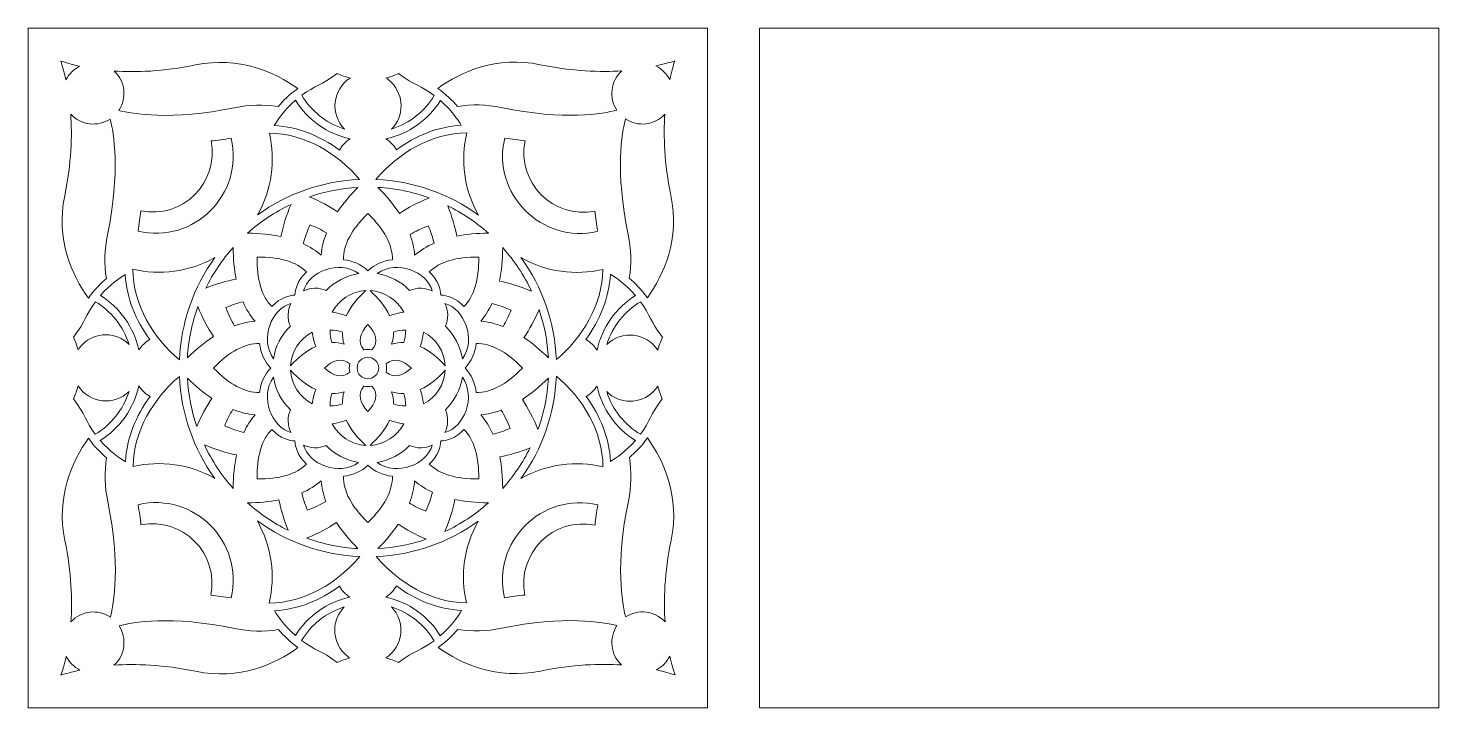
# Model space of a CAD drawing. Header units: inches. Extents: x 51 to 4638, y 0 to 864.
# Drawn here: x 2844 to 4638, y 0 to 864 of the extents above; entities that cross this region are included whole.
import ezdxf

# ---------------------------------------------------------------- set-up
doc = ezdxf.new("R2010")
doc.units = ezdxf.units.IN
doc.header["$MEASUREMENT"] = 0
doc.layers.add('_U+0421_U+043B_U+043E_U+0439 1', color=7, linetype='Continuous')

msp = doc.modelspace()

# ---------------------------------------------------------------- linework, layer by layer
at = {"layer": '_U+0421_U+043B_U+043E_U+0439 1', "color": 1, "lineweight": 9, "true_color": 0xff0000}
for points in [[(2843.7, 863.9), (2843.7, 0), (3707.7, 0), (3707.7, 864), (2843.7, 863.9)], [(4637.5, 0), (3773.6, 0), (3773.6, 864), (4637.5, 864), (4637.5, 0)]]:
    msp.add_lwpolyline(points, dxfattribs=at)
for points, knots in [([(3056.3, 817.3), (3112.1, 828.8), (3157, 808.4), (3186.4, 787.4), (3176, 779.9), (3167.8, 771.8), (3161.5, 764.4), (3143.3, 767.2), (3124.7, 766.8), (3106.1, 762.9), (3025.6, 746.2), (2975.9, 755.2), (2959, 759.5), (2969.3, 775), (2967.4, 796.3), (2953.1, 809.6), (2980.2, 807.8), (3015.2, 808.8), (3056.3, 817.3)], [0, 0, 0, 0, 1, 1, 1, 2, 2, 2, 3, 3, 3, 4, 4, 4, 5, 5, 5, 6, 6, 6, 6]), ([(3494.8, 817.6), (3536.2, 809), (3571.5, 808), (3598.6, 809.9), (3584.1, 796.7), (3582.1, 775.3), (3592.2, 759.8), (3575.4, 755.4), (3526, 746.4), (3445.1, 763.1), (3426.5, 767), (3407.8, 767.5), (3389.5, 764.6), (3383.2, 772), (3375, 780.1), (3364.6, 787.5), (3394, 808.6), (3439, 829.1), (3494.8, 817.6)], [0, 0, 0, 0, 1, 1, 1, 2, 2, 2, 3, 3, 3, 4, 4, 4, 5, 5, 5, 6, 6, 6, 6]), ([(2891.7, 798.3), (2889.5, 808.5), (2887.1, 816.5), (2885.1, 822.3), (2890.9, 820.4), (2898.9, 818), (2909, 815.7), (2901.6, 812), (2895.5, 805.9), (2891.7, 798.3)], [0, 0, 0, 0, 1, 1, 1, 2, 2, 2, 3, 3, 3, 3]), ([(3642, 816), (3652.2, 818.2), (3660.2, 820.6), (3666, 822.6), (3664.1, 816.8), (3661.7, 808.8), (3659.5, 798.8), (3655.7, 806.1), (3649.6, 812.2), (3642, 816)], [0, 0, 0, 0, 1, 1, 1, 2, 2, 2, 3, 3, 3, 3]), ([(3245.9, 735.7), (3222.4, 743.1), (3203.4, 758.9), (3191.5, 778.7), (3208.9, 791.5), (3215.9, 790.8), (3236.6, 806.5), (3241.9, 804), (3247.5, 802.1), (3253.1, 800.7), (3230.5, 786.1), (3227.3, 754.5), (3245.9, 735.7)], [0, 0, 0, 0, 1, 1, 1, 2, 2, 2, 3, 3, 3, 4, 4, 4, 4]), ([(3314.8, 806.4), (3335.7, 790.6), (3342.4, 791.5), (3360, 778.4), (3348.1, 758.7), (3329.1, 743.1), (3305.7, 735.7), (3322, 752.1), (3321.9, 778.7), (3305.6, 795), (3305.6, 795), (3305.6, 795), (3305.6, 795), (3303.4, 797.2), (3301.1, 799.1), (3298.6, 800.7), (3304.1, 802.1), (3309.5, 804), (3314.8, 806.4)], [0, 0, 0, 0, 1, 1, 1, 2, 2, 2, 3, 3, 3, 4, 4, 4, 5, 5, 5, 6, 6, 6, 6]), ([(3253.1, 723.4), (3247.4, 719.8), (3242.7, 714.8), (3239.4, 709.1), (3214.9, 727.1), (3187, 738.6), (3156.6, 740.3), (3160.9, 747.6), (3169.6, 760.3), (3183.6, 772.4), (3199.1, 747.3), (3224.1, 729.6), (3253.1, 723.4)], [0, 0, 0, 0, 1, 1, 1, 2, 2, 2, 3, 3, 3, 4, 4, 4, 4]), ([(3367.9, 772.1), (3381.5, 760.2), (3390.1, 747.8), (3394.4, 740.6), (3364.1, 738.8), (3336.3, 727.3), (3312, 709.5), (3308.8, 715), (3304.2, 719.8), (3298.6, 723.4), (3327.6, 729.6), (3352.4, 747.3), (3367.9, 772.1)], [0, 0, 0, 0, 1, 1, 1, 2, 2, 2, 3, 3, 3, 4, 4, 4, 4]), ([(2944.6, 601.4), (2940.7, 582.8), (2940.2, 564.1), (2943.1, 545.8), (2935.7, 539.5), (2927.6, 531.3), (2920.2, 520.9), (2899.1, 550.3), (2878.6, 595.3), (2890.1, 651.1), (2898.7, 692.5), (2899.7, 727.8), (2897.8, 754.9), (2911, 740.5), (2932.3, 738.3), (2948, 748.5), (2952.3, 731.7), (2961.3, 682.3), (2944.6, 601.4)], [0, 0, 0, 0, 1, 1, 1, 2, 2, 2, 3, 3, 3, 4, 4, 4, 5, 5, 5, 6, 6, 6, 6]), ([(3653.3, 754.6), (3651.5, 727.5), (3652.5, 692.5), (3661, 651.4), (3672.6, 595.7), (3652.1, 550.7), (3631.1, 521.3), (3623.6, 531.7), (3615.5, 539.9), (3608.1, 546.2), (3611, 564.4), (3610.5, 583.1), (3606.6, 601.7), (3589.9, 682.2), (3598.9, 731.8), (3603.2, 748.7), (3618.7, 738.4), (3640, 740.3), (3653.3, 754.6)], [0, 0, 0, 0, 1, 1, 1, 2, 2, 2, 3, 3, 3, 4, 4, 4, 5, 5, 5, 6, 6, 6, 6]), ([(3076.2, 720.7), (3084.3, 721.5), (3092.9, 722.7), (3101.9, 724.2), (3118.5, 653.2), (3054.5, 589.2), (2983.4, 606), (2984.9, 615.1), (2986, 623.7), (2986.9, 631.8), (3039.9, 621), (3086.7, 667.7), (3076.2, 720.7)], [0, 0, 0, 0, 1, 1, 1, 2, 2, 2, 3, 3, 3, 4, 4, 4, 4]), ([(3150.4, 730.7), (3195.6, 730.2), (3236.6, 705), (3265.1, 671.7), (3217.9, 669.7), (3173.1, 654), (3135.3, 626.6), (3153.7, 658.9), (3158.4, 696.1), (3150.4, 730.7)], [0, 0, 0, 0, 1, 1, 1, 2, 2, 2, 3, 3, 3, 3]), ([(3416.3, 626.5), (3378.3, 654), (3333.3, 669.7), (3285.9, 671.7), (3314.5, 705.3), (3355.8, 730.6), (3401.4, 730.9), (3393.3, 696.7), (3397.6, 659.3), (3416.3, 626.5)], [0, 0, 0, 0, 1, 1, 1, 2, 2, 2, 3, 3, 3, 3]), ([(3564.4, 631.5), (3565.2, 623.4), (3566.4, 614.8), (3567.9, 605.8), (3496.9, 589.2), (3432.9, 653.1), (3449.7, 724.3), (3458.8, 722.8), (3467.4, 721.7), (3475.5, 720.9), (3464.7, 667.8), (3511.4, 621), (3564.4, 631.5)], [0, 0, 0, 0, 1, 1, 1, 2, 2, 2, 3, 3, 3, 4, 4, 4, 4]), ([(3237.1, 630.5), (3226.8, 637.5), (3214.9, 643.9), (3201.5, 649.6), (3221, 656.3), (3241.6, 660.4), (3263, 661.6), (3252.6, 651.2), (3244, 640.8), (3237.1, 630.5)], [0, 0, 0, 0, 1, 1, 1, 2, 2, 2, 3, 3, 3, 3]), ([(3315.7, 628.4), (3308.6, 639.4), (3299.5, 650.5), (3288.5, 661.6), (3311.2, 660.3), (3333.1, 655.7), (3353.7, 648.3), (3339.3, 642.4), (3326.6, 635.8), (3315.7, 628.4)], [0, 0, 0, 0, 1, 1, 1, 2, 2, 2, 3, 3, 3, 3]), ([(3177.9, 640), (3171.9, 625.7), (3167.6, 612), (3165.1, 599.2), (3152.3, 601.9), (3138.1, 603.3), (3122.6, 603.4), (3139, 618.1), (3157.7, 630.5), (3177.9, 640)], [0, 0, 0, 0, 1, 1, 1, 2, 2, 2, 3, 3, 3, 3]), ([(3275.7, 628.5), (3296.7, 608.2), (3307.1, 588.4), (3306.9, 569.7), (3294.9, 568.5), (3284.1, 563.4), (3275.7, 555.5), (3267.3, 563.4), (3256.5, 568.5), (3244.5, 569.7), (3244.3, 588.4), (3254.8, 608.2), (3275.7, 628.5)], [0, 0, 0, 0, 1, 1, 1, 2, 2, 2, 3, 3, 3, 4, 4, 4, 4]), ([(3388.8, 599.7), (3386.4, 611.8), (3382.6, 624.8), (3377.2, 638.3), (3396, 629), (3413.4, 617.2), (3428.9, 603.4), (3414.3, 603.3), (3400.9, 602.1), (3388.8, 599.7)], [0, 0, 0, 0, 1, 1, 1, 2, 2, 2, 3, 3, 3, 3]), ([(3202.1, 614.1), (3209.8, 611), (3216.8, 607.6), (3222.9, 603.8), (3219.2, 594.3), (3217, 584.9), (3216.3, 575.5), (3209.7, 581.1), (3202.2, 585.9), (3193.7, 589.8), (3195.5, 597.5), (3198.3, 605.6), (3202.1, 614.1)], [0, 0, 0, 0, 1, 1, 1, 2, 2, 2, 3, 3, 3, 4, 4, 4, 4]), ([(3335.1, 575.5), (3334.5, 584.1), (3332.5, 592.8), (3329.3, 601.6), (3336, 605.7), (3343.8, 609.5), (3352.5, 612.8), (3355.7, 605.2), (3358.2, 597.8), (3359.9, 590.8), (3350.6, 586.7), (3342.3, 581.6), (3335.1, 575.5)], [0, 0, 0, 0, 1, 1, 1, 2, 2, 2, 3, 3, 3, 4, 4, 4, 4]), ([(3069.4, 533.5), (3078.7, 552.3), (3090.5, 569.7), (3104.4, 585.1), (3104.4, 570.6), (3105.7, 557.2), (3108, 545.1), (3095.9, 542.7), (3082.9, 538.9), (3069.4, 533.5)], [0, 0, 0, 0, 1, 1, 1, 2, 2, 2, 3, 3, 3, 3]), ([(3447.1, 585.1), (3461.8, 568.7), (3474.2, 550.1), (3483.8, 529.8), (3469.4, 535.8), (3455.7, 540.1), (3442.9, 542.6), (3445.6, 555.4), (3447, 569.6), (3447.1, 585.1)], [0, 0, 0, 0, 1, 1, 1, 2, 2, 2, 3, 3, 3, 3]), ([(3081.2, 572.6), (3053.7, 534.6), (3038, 489.6), (3036, 442.2), (3002.4, 470.8), (2977.1, 512.1), (2976.8, 557.7), (3011, 549.6), (3048.4, 553.9), (3081.2, 572.6)], [0, 0, 0, 0, 1, 1, 1, 2, 2, 2, 3, 3, 3, 3]), ([(3197.7, 554.1), (3186, 543.6), (3183.4, 531.7), (3182.9, 524.8), (3176, 524.4), (3164.1, 521.7), (3153.6, 510), (3140.7, 523.2), (3134.3, 544.3), (3134.8, 572.9), (3163.4, 573.4), (3184.5, 567.1), (3197.7, 554.1)], [0, 0, 0, 0, 1, 1, 1, 2, 2, 2, 3, 3, 3, 4, 4, 4, 4]), ([(3264, 552.2), (3248.2, 549.6), (3233.7, 541.9), (3222.7, 530.7), (3213.4, 534.6), (3202.9, 534.4), (3193.8, 530), (3200.5, 554.4), (3238.6, 570.1), (3264, 552.2)], [0, 0, 0, 0, 1, 1, 1, 2, 2, 2, 3, 3, 3, 3]), ([(3328.8, 530.6), (3317.8, 541.9), (3303.3, 549.6), (3287.5, 552.2), (3313.1, 570), (3351, 554.3), (3357.6, 529.9), (3348.8, 534.2), (3338.3, 534.7), (3328.8, 530.6)], [0, 0, 0, 0, 1, 1, 1, 2, 2, 2, 3, 3, 3, 3]), ([(3397.8, 510), (3387.3, 521.7), (3375.4, 524.4), (3368.5, 524.8), (3368.1, 531.7), (3365.4, 543.6), (3353.8, 554.1), (3366.9, 567.1), (3388, 573.4), (3416.6, 572.9), (3417.1, 544.3), (3410.8, 523.2), (3397.8, 510)], [0, 0, 0, 0, 1, 1, 1, 2, 2, 2, 3, 3, 3, 4, 4, 4, 4]), ([(3470.3, 572.4), (3502.6, 554), (3539.8, 549.3), (3574.4, 557.3), (3573.9, 512.1), (3548.7, 471.1), (3515.4, 442.6), (3513.4, 489.8), (3497.7, 534.6), (3470.3, 572.4)], [0, 0, 0, 0, 1, 1, 1, 2, 2, 2, 3, 3, 3, 3]), ([(2998.2, 468.3), (2992.7, 465.1), (2987.9, 460.5), (2984.3, 454.9), (2978.1, 483.8), (2960.4, 508.7), (2935.6, 524.2), (2947.5, 537.8), (2959.9, 546.4), (2967.1, 550.7), (2968.9, 520.4), (2980.4, 492.5), (2998.2, 468.3)], [0, 0, 0, 0, 1, 1, 1, 2, 2, 2, 3, 3, 3, 4, 4, 4, 4]), ([(3567.1, 454.6), (3563.5, 460.3), (3558.6, 465), (3552.8, 468.3), (3570.9, 492.9), (3582.3, 520.9), (3584.1, 551.1), (3591.3, 546.8), (3604, 538.1), (3616.1, 524.1), (3591.1, 508.6), (3573.3, 483.6), (3567.1, 454.6)], [0, 0, 0, 0, 1, 1, 1, 2, 2, 2, 3, 3, 3, 4, 4, 4, 4]), ([(3248.2, 498.4), (3242.8, 500.5), (3236.7, 501.9), (3230.1, 502.8), (3238.4, 518.8), (3254.8, 529.4), (3272.9, 530.4), (3263.1, 521.3), (3253.8, 510.8), (3248.2, 498.4)], [0, 0, 0, 0, 1, 1, 1, 2, 2, 2, 3, 3, 3, 3]), ([(3303.2, 498.4), (3297.7, 510.7), (3288.4, 521.3), (3278.5, 530.4), (3296.7, 529.4), (3313, 518.8), (3321.3, 502.8), (3314.7, 501.9), (3308.7, 500.5), (3303.2, 498.4)], [0, 0, 0, 0, 1, 1, 1, 2, 2, 2, 3, 3, 3, 3]), ([(2972, 462), (2955.6, 478.3), (2929, 478.2), (2912.7, 461.9), (2912.7, 461.9), (2912.7, 461.9), (2912.7, 461.9), (2910.5, 459.7), (2908.6, 457.4), (2907.1, 454.9), (2905.7, 460.4), (2903.8, 465.8), (2901.3, 471), (2917.1, 492), (2916.2, 498.7), (2929.3, 516.3), (2949, 504.4), (2964.6, 485.4), (2972, 462)], [0, 0, 0, 0, 1, 1, 1, 2, 2, 2, 3, 3, 3, 4, 4, 4, 5, 5, 5, 6, 6, 6, 6]), ([(3046.1, 444.8), (3047.4, 467.5), (3052, 489.4), (3059.4, 510), (3065.3, 495.6), (3072, 482.9), (3079.3, 472), (3068.3, 464.8), (3057.2, 455.8), (3046.1, 444.8)], [0, 0, 0, 0, 1, 1, 1, 2, 2, 2, 3, 3, 3, 3]), ([(3132.2, 491.4), (3123.6, 490.8), (3114.9, 488.8), (3106.1, 485.6), (3102, 492.3), (3098.2, 500.1), (3094.9, 508.8), (3102.6, 512), (3109.9, 514.5), (3116.9, 516.2), (3121, 506.8), (3126.1, 498.6), (3132.2, 491.4)], [0, 0, 0, 0, 1, 1, 1, 2, 2, 2, 3, 3, 3, 4, 4, 4, 4]), ([(3177.1, 485.1), (3165.8, 474.1), (3158.1, 459.6), (3155.5, 443.8), (3137.7, 469.4), (3153.4, 507.3), (3177.8, 513.9), (3173.5, 505.1), (3173, 494.6), (3177.1, 485.1)], [0, 0, 0, 0, 1, 1, 1, 2, 2, 2, 3, 3, 3, 3]), ([(3373.7, 513.9), (3398.1, 507.2), (3413.8, 469.1), (3395.9, 443.7), (3393.3, 459.5), (3385.6, 474), (3374.4, 485), (3378.3, 494.3), (3378.1, 504.8), (3373.7, 513.9)], [0, 0, 0, 0, 1, 1, 1, 2, 2, 2, 3, 3, 3, 3]), ([(3457.9, 505.6), (3454.7, 497.9), (3451.3, 490.9), (3447.5, 484.8), (3438, 488.5), (3428.6, 490.7), (3419.2, 491.4), (3424.8, 498), (3429.6, 505.6), (3433.6, 514), (3441.2, 512.2), (3449.3, 509.4), (3457.9, 505.6)], [0, 0, 0, 0, 1, 1, 1, 2, 2, 2, 3, 3, 3, 4, 4, 4, 4]), ([(3474.2, 470.6), (3481.2, 480.9), (3487.6, 492.8), (3493.4, 506.2), (3500, 486.8), (3504.1, 466.1), (3505.3, 444.8), (3494.9, 455.1), (3484.5, 463.7), (3474.2, 470.6)], [0, 0, 0, 0, 1, 1, 1, 2, 2, 2, 3, 3, 3, 3]), ([(3644.4, 454.6), (3629.8, 477.2), (3598.2, 480.4), (3579.4, 461.8), (3586.9, 485.3), (3602.6, 504.3), (3622.4, 516.2), (3635.3, 498.7), (3634.4, 491.9), (3650.2, 471.1), (3647.7, 465.8), (3645.8, 460.2), (3644.4, 454.6)], [0, 0, 0, 0, 1, 1, 1, 2, 2, 2, 3, 3, 3, 4, 4, 4, 4]), ([(3275.7, 487.2), (3285.3, 477.2), (3290, 465), (3280.8, 455.1), (3277.5, 455.8), (3274, 455.9), (3270.6, 455.1), (3261.5, 465), (3266.1, 477.1), (3275.7, 487.2)], [0, 0, 0, 0, 1, 1, 1, 2, 2, 2, 3, 3, 3, 3]), ([(3204.9, 477.6), (3205.8, 471), (3207.2, 465), (3209.3, 459.5), (3197, 453.9), (3186.4, 444.7), (3177.3, 434.8), (3178.3, 452.9), (3189, 469.3), (3204.9, 477.6)], [0, 0, 0, 0, 1, 1, 1, 2, 2, 2, 3, 3, 3, 3]), ([(3243.2, 477.7), (3243.1, 472.4), (3243.8, 467.3), (3245.5, 462.2), (3240.4, 463.9), (3235.3, 464.6), (3230, 464.5), (3228.5, 468.9), (3227.6, 474.1), (3227.5, 480.2), (3233.6, 480.1), (3238.8, 479.2), (3243.2, 477.7)], [0, 0, 0, 0, 1, 1, 1, 2, 2, 2, 3, 3, 3, 4, 4, 4, 4]), ([(3321.4, 464.5), (3316.2, 464.6), (3311.1, 463.9), (3305.9, 462.2), (3307.6, 467.3), (3308.4, 472.4), (3308.2, 477.7), (3312.6, 479.2), (3317.8, 480.1), (3323.9, 480.2), (3323.8, 474.1), (3322.9, 468.9), (3321.4, 464.5)], [0, 0, 0, 0, 1, 1, 1, 2, 2, 2, 3, 3, 3, 4, 4, 4, 4]), ([(3374.1, 434.8), (3365, 444.7), (3354.5, 453.9), (3342.2, 459.5), (3344.2, 465), (3345.6, 471), (3346.5, 477.6), (3362.5, 469.3), (3373.1, 452.9), (3374.1, 434.8)], [0, 0, 0, 0, 1, 1, 1, 2, 2, 2, 3, 3, 3, 3]), ([(3138, 400.8), (3119.3, 400.6), (3099.5, 411.1), (3079.3, 432), (3099.5, 452.9), (3119.3, 463.4), (3138, 463.2), (3139.2, 451.2), (3144.3, 440.4), (3152.3, 432), (3144.3, 423.7), (3139.2, 412.9), (3138, 400.8)], [0, 0, 0, 0, 1, 1, 1, 2, 2, 2, 3, 3, 3, 4, 4, 4, 4]), ([(3399.2, 432), (3407.1, 440.3), (3412.2, 451.1), (3413.4, 463.2), (3432.2, 463.4), (3451.9, 452.9), (3472.2, 432), (3451.9, 411.1), (3432.2, 400.6), (3413.4, 400.8), (3412.2, 412.8), (3407.1, 423.6), (3399.2, 432)], [0, 0, 0, 0, 1, 1, 1, 2, 2, 2, 3, 3, 3, 4, 4, 4, 4]), ([(3252.6, 426.9), (3242.7, 417.7), (3230.6, 422.4), (3220.5, 432), (3230.5, 441.5), (3242.7, 446.3), (3252.6, 437.1), (3251.9, 433.7), (3251.9, 430.3), (3252.6, 426.9)], [0, 0, 0, 0, 1, 1, 1, 2, 2, 2, 3, 3, 3, 3]), ([(3275.7, 418.3), (3268.2, 418.3), (3262, 424.5), (3262, 432), (3262, 439.5), (3268.2, 445.7), (3275.7, 445.7), (3283.2, 445.7), (3289.4, 439.5), (3289.4, 432), (3289.4, 424.5), (3283.2, 418.3), (3275.7, 418.3)], [0, 0, 0, 0, 1, 1, 1, 2, 2, 2, 3, 3, 3, 4, 4, 4, 4]), ([(3298.8, 437.1), (3308.7, 446.2), (3320.8, 441.6), (3331, 432), (3320.8, 422.4), (3308.6, 417.8), (3298.8, 426.9), (3299.6, 430.3), (3299.6, 433.7), (3298.8, 437.1)], [0, 0, 0, 0, 1, 1, 1, 2, 2, 2, 3, 3, 3, 3]), ([(3081.1, 291.6), (3048.8, 310), (3011.6, 314.7), (2977.1, 306.7), (2977.6, 351.9), (3002.7, 392.9), (3036, 421.4), (3038.1, 374.2), (3053.7, 329.4), (3081.1, 291.6)], [0, 0, 0, 0, 1, 1, 1, 2, 2, 2, 3, 3, 3, 3]), ([(3046.1, 419.2), (3056.5, 408.9), (3066.9, 400.3), (3077.2, 393.4), (3070.2, 383.1), (3063.8, 371.2), (3058.1, 357.8), (3051.4, 377.2), (3047.3, 397.9), (3046.1, 419.2)], [0, 0, 0, 0, 1, 1, 1, 2, 2, 2, 3, 3, 3, 3]), ([(3155.5, 420.3), (3158.1, 404.5), (3165.8, 390), (3177.1, 379), (3173.1, 369.7), (3173.3, 359.2), (3177.8, 350.1), (3153.3, 356.8), (3137.6, 394.9), (3155.5, 420.3)], [0, 0, 0, 0, 1, 1, 1, 2, 2, 2, 3, 3, 3, 3]), ([(3177.3, 429.2), (3186.4, 419.3), (3197, 410.1), (3209.3, 404.5), (3207.2, 399), (3205.8, 393), (3204.9, 386.4), (3189, 394.7), (3178.3, 411.1), (3177.3, 429.2)], [0, 0, 0, 0, 1, 1, 1, 2, 2, 2, 3, 3, 3, 3]), ([(3346.5, 386.4), (3345.6, 393), (3344.2, 399), (3342.1, 404.5), (3354.5, 410.1), (3365, 419.3), (3374.1, 429.2), (3373.1, 411.1), (3362.5, 394.7), (3346.5, 386.4)], [0, 0, 0, 0, 1, 1, 1, 2, 2, 2, 3, 3, 3, 3]), ([(3374.3, 378.9), (3385.6, 389.9), (3393.3, 404.4), (3395.9, 420.2), (3413.7, 394.6), (3398.1, 356.7), (3373.6, 350.1), (3377.9, 358.9), (3378.4, 369.4), (3374.3, 378.9)], [0, 0, 0, 0, 1, 1, 1, 2, 2, 2, 3, 3, 3, 3]), ([(3470.2, 291.4), (3497.8, 329.4), (3513.5, 374.4), (3515.4, 421.8), (3549, 393.2), (3574.3, 351.9), (3574.6, 306.3), (3540.4, 314.4), (3503, 310.1), (3470.2, 291.4)], [0, 0, 0, 0, 1, 1, 1, 2, 2, 2, 3, 3, 3, 3]), ([(3505.3, 419.2), (3504, 396.5), (3499.5, 374.6), (3492, 354), (3486.1, 368.4), (3479.5, 381.1), (3472.1, 392), (3483.1, 399.2), (3494.2, 408.2), (3505.3, 419.2)], [0, 0, 0, 0, 1, 1, 1, 2, 2, 2, 3, 3, 3, 3]), ([(2907.1, 409.4), (2921.6, 386.8), (2953.1, 383.5), (2972, 402.2), (2964.6, 378.7), (2948.9, 359.7), (2929, 347.8), (2916.1, 365.3), (2917, 372.1), (2901.2, 392.9), (2903.7, 398.2), (2905.6, 403.8), (2907.1, 409.4)], [0, 0, 0, 0, 1, 1, 1, 2, 2, 2, 3, 3, 3, 4, 4, 4, 4]), ([(2984.3, 409.4), (2987.9, 403.7), (2992.9, 399), (2998.6, 395.7), (2980.6, 371.1), (2969.1, 343.2), (2967.4, 312.9), (2960.1, 317.2), (2947.4, 325.9), (2935.3, 339.9), (2960.3, 355.4), (2978.1, 380.4), (2984.3, 409.4)], [0, 0, 0, 0, 1, 1, 1, 2, 2, 2, 3, 3, 3, 4, 4, 4, 4]), ([(3230, 399.5), (3235.3, 399.4), (3240.4, 400.1), (3245.5, 401.8), (3243.8, 396.7), (3243.1, 391.6), (3243.2, 386.3), (3238.8, 384.8), (3233.6, 383.9), (3227.5, 383.8), (3227.6, 389.9), (3228.5, 395.1), (3230, 399.5)], [0, 0, 0, 0, 1, 1, 1, 2, 2, 2, 3, 3, 3, 4, 4, 4, 4]), ([(3275.7, 376.8), (3266.2, 386.8), (3261.4, 399), (3270.6, 408.9), (3274, 408.2), (3277.4, 408.1), (3280.8, 408.9), (3289.9, 399), (3285.3, 386.9), (3275.7, 376.8)], [0, 0, 0, 0, 1, 1, 1, 2, 2, 2, 3, 3, 3, 3]), ([(3308.2, 386.3), (3308.4, 391.6), (3307.6, 396.7), (3305.9, 401.8), (3311, 400.1), (3316.1, 399.4), (3321.4, 399.5), (3322.9, 395.1), (3323.8, 389.9), (3323.9, 383.8), (3317.8, 383.9), (3312.6, 384.8), (3308.2, 386.3)], [0, 0, 0, 0, 1, 1, 1, 2, 2, 2, 3, 3, 3, 4, 4, 4, 4]), ([(3553.3, 395.7), (3558.7, 398.9), (3563.5, 403.5), (3567.1, 409.1), (3573.3, 380.2), (3591, 355.3), (3615.8, 339.8), (3603.9, 326.2), (3591.6, 317.6), (3584.3, 313.3), (3582.5, 343.6), (3571, 371.4), (3553.3, 395.7)], [0, 0, 0, 0, 1, 1, 1, 2, 2, 2, 3, 3, 3, 4, 4, 4, 4]), ([(3579.4, 402), (3595.8, 385.8), (3622.3, 385.7), (3638.7, 402.1), (3638.7, 402.1), (3638.7, 402.1), (3638.7, 402.1), (3640.9, 404.3), (3642.8, 406.6), (3644.4, 409.1), (3645.8, 403.6), (3647.7, 398.2), (3650.1, 393), (3634.3, 372), (3635.3, 365.3), (3622.2, 347.7), (3602.4, 359.6), (3586.8, 378.6), (3579.4, 402)], [0, 0, 0, 0, 1, 1, 1, 2, 2, 2, 3, 3, 3, 4, 4, 4, 5, 5, 5, 6, 6, 6, 6]), ([(3093.6, 358.4), (3096.7, 366.1), (3100.2, 373.1), (3103.9, 379.2), (3113.4, 375.5), (3122.8, 373.3), (3132.2, 372.6), (3126.6, 366), (3121.8, 358.4), (3117.9, 350), (3110.2, 351.8), (3102.1, 354.6), (3093.6, 358.4)], [0, 0, 0, 0, 1, 1, 1, 2, 2, 2, 3, 3, 3, 4, 4, 4, 4]), ([(3419.2, 372.6), (3427.8, 373.2), (3436.6, 375.2), (3445.3, 378.4), (3449.4, 371.7), (3453.2, 363.9), (3456.5, 355.2), (3448.9, 352), (3441.5, 349.5), (3434.5, 347.8), (3430.4, 357.2), (3425.3, 365.4), (3419.2, 372.6)], [0, 0, 0, 0, 1, 1, 1, 2, 2, 2, 3, 3, 3, 4, 4, 4, 4]), ([(3248.2, 365.6), (3253.8, 353.3), (3263.1, 342.7), (3272.9, 333.6), (3254.8, 334.6), (3238.4, 345.2), (3230.1, 361.2), (3236.7, 362.1), (3242.8, 363.5), (3248.2, 365.6)], [0, 0, 0, 0, 1, 1, 1, 2, 2, 2, 3, 3, 3, 3]), ([(3303.2, 365.6), (3308.7, 363.5), (3314.7, 362.1), (3321.3, 361.2), (3313, 345.2), (3296.7, 334.6), (3278.5, 333.6), (3288.4, 342.7), (3297.7, 353.2), (3303.2, 365.6)], [0, 0, 0, 0, 1, 1, 1, 2, 2, 2, 3, 3, 3, 3]), ([(2898.1, 109.4), (2899.9, 136.5), (2898.9, 171.5), (2890.4, 212.6), (2878.9, 268.3), (2899.3, 313.3), (2920.3, 342.7), (2927.8, 332.3), (2935.9, 324.1), (2943.3, 317.8), (2940.5, 299.6), (2941, 280.9), (2944.8, 262.3), (2961.5, 181.8), (2952.5, 132.2), (2948.2, 115.3), (2932.8, 125.6), (2911.5, 123.7), (2898.1, 109.4)], [0, 0, 0, 0, 1, 1, 1, 2, 2, 2, 3, 3, 3, 4, 4, 4, 5, 5, 5, 6, 6, 6, 6]), ([(3153.6, 353.9), (3164.1, 342.3), (3176, 339.6), (3182.9, 339.2), (3183.4, 332.3), (3186, 320.4), (3197.7, 309.9), (3184.5, 296.9), (3163.4, 290.6), (3134.8, 291.1), (3134.3, 319.7), (3140.7, 340.8), (3153.6, 353.9)], [0, 0, 0, 0, 1, 1, 1, 2, 2, 2, 3, 3, 3, 4, 4, 4, 4]), ([(3353.8, 309.9), (3365.4, 320.4), (3368.1, 332.3), (3368.5, 339.2), (3375.4, 339.6), (3387.3, 342.3), (3397.8, 353.9), (3410.8, 340.8), (3417.1, 319.7), (3416.6, 291.1), (3388, 290.6), (3366.9, 296.9), (3353.8, 309.9)], [0, 0, 0, 0, 1, 1, 1, 2, 2, 2, 3, 3, 3, 4, 4, 4, 4]), ([(3606.9, 262.6), (3610.7, 281.2), (3611.2, 299.9), (3608.3, 318.2), (3615.7, 324.5), (3623.8, 332.7), (3631.2, 343.1), (3652.3, 313.7), (3672.8, 268.7), (3661.3, 212.9), (3652.7, 171.5), (3651.7, 136.2), (3653.6, 109.1), (3640.4, 123.6), (3619, 125.7), (3603.5, 115.5), (3599.1, 132.3), (3590.1, 181.7), (3606.9, 262.6)], [0, 0, 0, 0, 1, 1, 1, 2, 2, 2, 3, 3, 3, 4, 4, 4, 5, 5, 5, 6, 6, 6, 6]), ([(3104.4, 278.9), (3089.6, 295.3), (3077.2, 313.9), (3067.7, 334.2), (3082, 328.2), (3095.7, 323.9), (3108.5, 321.4), (3105.8, 308.6), (3104.4, 294.4), (3104.4, 278.9)], [0, 0, 0, 0, 1, 1, 1, 2, 2, 2, 3, 3, 3, 3]), ([(3222.6, 333.4), (3233.6, 322.1), (3248.1, 314.4), (3263.9, 311.8), (3238.3, 294), (3200.4, 309.7), (3193.8, 334.1), (3202.6, 329.8), (3213.1, 329.3), (3222.6, 333.4)], [0, 0, 0, 0, 1, 1, 1, 2, 2, 2, 3, 3, 3, 3]), ([(3287.4, 311.8), (3303.2, 314.4), (3317.7, 322.1), (3328.8, 333.3), (3338, 329.4), (3348.5, 329.6), (3357.6, 334), (3350.9, 309.5), (3312.7, 293.9), (3287.4, 311.8)], [0, 0, 0, 0, 1, 1, 1, 2, 2, 2, 3, 3, 3, 3]), ([(3482, 330.5), (3472.7, 311.7), (3460.9, 294.3), (3447.1, 278.9), (3447, 293.4), (3445.8, 306.8), (3443.4, 318.9), (3455.6, 321.3), (3468.5, 325.2), (3482, 330.5)], [0, 0, 0, 0, 1, 1, 1, 2, 2, 2, 3, 3, 3, 3]), ([(3275.7, 235.5), (3254.8, 255.8), (3244.3, 275.6), (3244.5, 294.4), (3256.8, 295.5), (3267.5, 300.7), (3275.7, 308.5), (3284, 300.7), (3294.6, 295.5), (3306.9, 294.4), (3307.1, 275.6), (3296.7, 255.8), (3275.7, 235.5)], [0, 0, 0, 0, 1, 1, 1, 2, 2, 2, 3, 3, 3, 4, 4, 4, 4]), ([(3216.3, 288.5), (3217, 279.9), (3218.9, 271.2), (3222.1, 262.4), (3215.4, 258.3), (3207.6, 254.5), (3199, 251.2), (3195.7, 258.8), (3193.2, 266.2), (3191.5, 273.2), (3200.9, 277.3), (3209.1, 282.4), (3216.3, 288.5)], [0, 0, 0, 0, 1, 1, 1, 2, 2, 2, 3, 3, 3, 4, 4, 4, 4]), ([(3349.3, 249.9), (3341.6, 253), (3334.6, 256.4), (3328.5, 260.2), (3332.2, 269.7), (3334.4, 279.1), (3335.1, 288.5), (3341.7, 282.9), (3349.3, 278.1), (3357.7, 274.2), (3355.9, 266.5), (3353.1, 258.4), (3349.3, 249.9)], [0, 0, 0, 0, 1, 1, 1, 2, 2, 2, 3, 3, 3, 4, 4, 4, 4]), ([(2987.1, 232.5), (2986.2, 240.6), (2985, 249.2), (2983.5, 258.2), (3054.6, 274.8), (3118.5, 210.8), (3101.7, 139.7), (3092.6, 141.2), (3084, 142.3), (3075.9, 143.1), (3086.7, 196.1), (3040, 243), (2987.1, 232.5)], [0, 0, 0, 0, 1, 1, 1, 2, 2, 2, 3, 3, 3, 4, 4, 4, 4]), ([(3475.2, 143.3), (3467.1, 142.5), (3458.6, 141.3), (3449.5, 139.8), (3432.9, 210.8), (3496.9, 274.8), (3568.1, 258), (3566.6, 248.9), (3565.4, 240.3), (3564.6, 232.2), (3511.5, 243), (3464.7, 196.3), (3475.2, 143.3)], [0, 0, 0, 0, 1, 1, 1, 2, 2, 2, 3, 3, 3, 4, 4, 4, 4]), ([(3162.6, 264.3), (3165, 252.1), (3168.9, 239.2), (3174.2, 225.7), (3155.4, 235), (3138.1, 246.8), (3122.6, 260.6), (3137.1, 260.7), (3150.5, 261.9), (3162.6, 264.3)], [0, 0, 0, 0, 1, 1, 1, 2, 2, 2, 3, 3, 3, 3]), ([(3373.6, 224), (3379.6, 238.3), (3383.8, 252), (3386.3, 264.8), (3399.1, 262.1), (3413.3, 260.7), (3428.9, 260.6), (3412.4, 245.9), (3393.8, 233.5), (3373.6, 224)], [0, 0, 0, 0, 1, 1, 1, 2, 2, 2, 3, 3, 3, 3]), ([(3135.1, 237.5), (3173.1, 210), (3218.1, 194.3), (3265.5, 192.3), (3236.9, 158.7), (3195.6, 133.4), (3150.1, 133.1), (3158.1, 167.3), (3153.8, 204.7), (3135.1, 237.5)], [0, 0, 0, 0, 1, 1, 1, 2, 2, 2, 3, 3, 3, 3]), ([(3235.7, 235.6), (3242.9, 224.6), (3252, 213.5), (3263, 202.4), (3240.2, 203.7), (3218.3, 208.3), (3197.7, 215.7), (3212.1, 221.6), (3224.9, 228.2), (3235.7, 235.6)], [0, 0, 0, 0, 1, 1, 1, 2, 2, 2, 3, 3, 3, 3]), ([(3401.1, 133.3), (3355.8, 133.8), (3314.8, 159), (3286.3, 192.3), (3333.5, 194.3), (3378.3, 210), (3416.1, 237.4), (3397.7, 205.1), (3393, 167.9), (3401.1, 133.3)], [0, 0, 0, 0, 1, 1, 1, 2, 2, 2, 3, 3, 3, 3]), ([(3314.3, 233.5), (3324.6, 226.5), (3336.5, 220.1), (3349.9, 214.3), (3330.5, 207.7), (3309.9, 203.6), (3288.5, 202.4), (3298.8, 212.8), (3307.4, 223.2), (3314.3, 233.5)], [0, 0, 0, 0, 1, 1, 1, 2, 2, 2, 3, 3, 3, 3]), ([(3183.5, 91.9), (3169.9, 103.8), (3161.3, 116.2), (3157, 123.4), (3187.4, 125.2), (3215.2, 136.7), (3239.4, 154.5), (3242.6, 149), (3247.2, 144.2), (3252.8, 140.6), (3223.9, 134.4), (3199, 116.7), (3183.5, 91.9)], [0, 0, 0, 0, 1, 1, 1, 2, 2, 2, 3, 3, 3, 4, 4, 4, 4]), ([(3298.3, 140.6), (3304, 144.2), (3308.7, 149.2), (3312, 154.9), (3336.6, 136.9), (3364.5, 125.4), (3394.8, 123.7), (3390.5, 116.4), (3381.8, 103.7), (3367.8, 91.6), (3352.3, 116.7), (3327.3, 134.4), (3298.3, 140.6)], [0, 0, 0, 0, 1, 1, 1, 2, 2, 2, 3, 3, 3, 4, 4, 4, 4]), ([(3236.7, 57.6), (3215.8, 73.4), (3209, 72.5), (3191.4, 85.6), (3203.3, 105.3), (3222.3, 120.9), (3245.7, 128.3), (3229.4, 111.9), (3229.5, 85.3), (3245.8, 69), (3245.8, 69), (3245.8, 69), (3245.8, 69), (3248, 66.8), (3250.4, 64.9), (3252.8, 63.3), (3247.3, 61.9), (3241.9, 60), (3236.7, 57.6)], [0, 0, 0, 0, 1, 1, 1, 2, 2, 2, 3, 3, 3, 4, 4, 4, 5, 5, 5, 6, 6, 6, 6]), ([(3305.5, 128.3), (3329, 120.9), (3348, 105.1), (3359.9, 85.3), (3342.4, 72.4), (3335.6, 73.3), (3314.8, 57.5), (3309.5, 60), (3304, 61.9), (3298.3, 63.3), (3321, 77.9), (3324.1, 109.5), (3305.5, 128.3)], [0, 0, 0, 0, 1, 1, 1, 2, 2, 2, 3, 3, 3, 4, 4, 4, 4]), ([(3056.6, 46.4), (3015.2, 55), (2980, 56), (2952.8, 54.1), (2967.3, 67.3), (2969.4, 88.7), (2959.2, 104.2), (2976, 108.6), (3025.4, 117.6), (3106.3, 100.9), (3124.4, 97.1), (3143.1, 96.4), (3161.9, 99.4), (3168.3, 92), (3176.5, 83.9), (3186.8, 76.5), (3157.4, 55.4), (3112.4, 34.9), (3056.6, 46.4)], [0, 0, 0, 0, 1, 1, 1, 2, 2, 2, 3, 3, 3, 4, 4, 4, 5, 5, 5, 6, 6, 6, 6]), ([(3495.1, 46.7), (3439.4, 35.2), (3394.4, 55.6), (3365, 76.6), (3375.4, 84.1), (3383.6, 92.2), (3389.9, 99.6), (3408.2, 96.7), (3426.8, 97.3), (3445.4, 101.1), (3525.9, 117.8), (3575.5, 108.8), (3592.4, 104.5), (3582.1, 89), (3584, 67.7), (3598.3, 54.4), (3571.2, 56.2), (3536.2, 55.2), (3495.1, 46.7)], [0, 0, 0, 0, 1, 1, 1, 2, 2, 2, 3, 3, 3, 4, 4, 4, 5, 5, 5, 6, 6, 6, 6]), ([(2909.4, 48), (2899.2, 45.8), (2891.2, 43.4), (2885.4, 41.4), (2887.4, 47.2), (2889.7, 55.2), (2892, 65.2), (2895.7, 57.9), (2901.8, 51.8), (2909.4, 48)], [0, 0, 0, 0, 1, 1, 1, 2, 2, 2, 3, 3, 3, 3]), ([(3659.7, 65.7), (3661.9, 55.5), (3664.3, 47.5), (3666.3, 41.7), (3660.5, 43.6), (3652.5, 46), (3642.5, 48.3), (3649.9, 52), (3655.9, 58.1), (3659.7, 65.7)], [0, 0, 0, 0, 1, 1, 1, 2, 2, 2, 3, 3, 3, 3])]:
    msp.add_open_spline(points, degree=3, knots=knots, dxfattribs=at)

doc.saveas('drawing.dxf')
